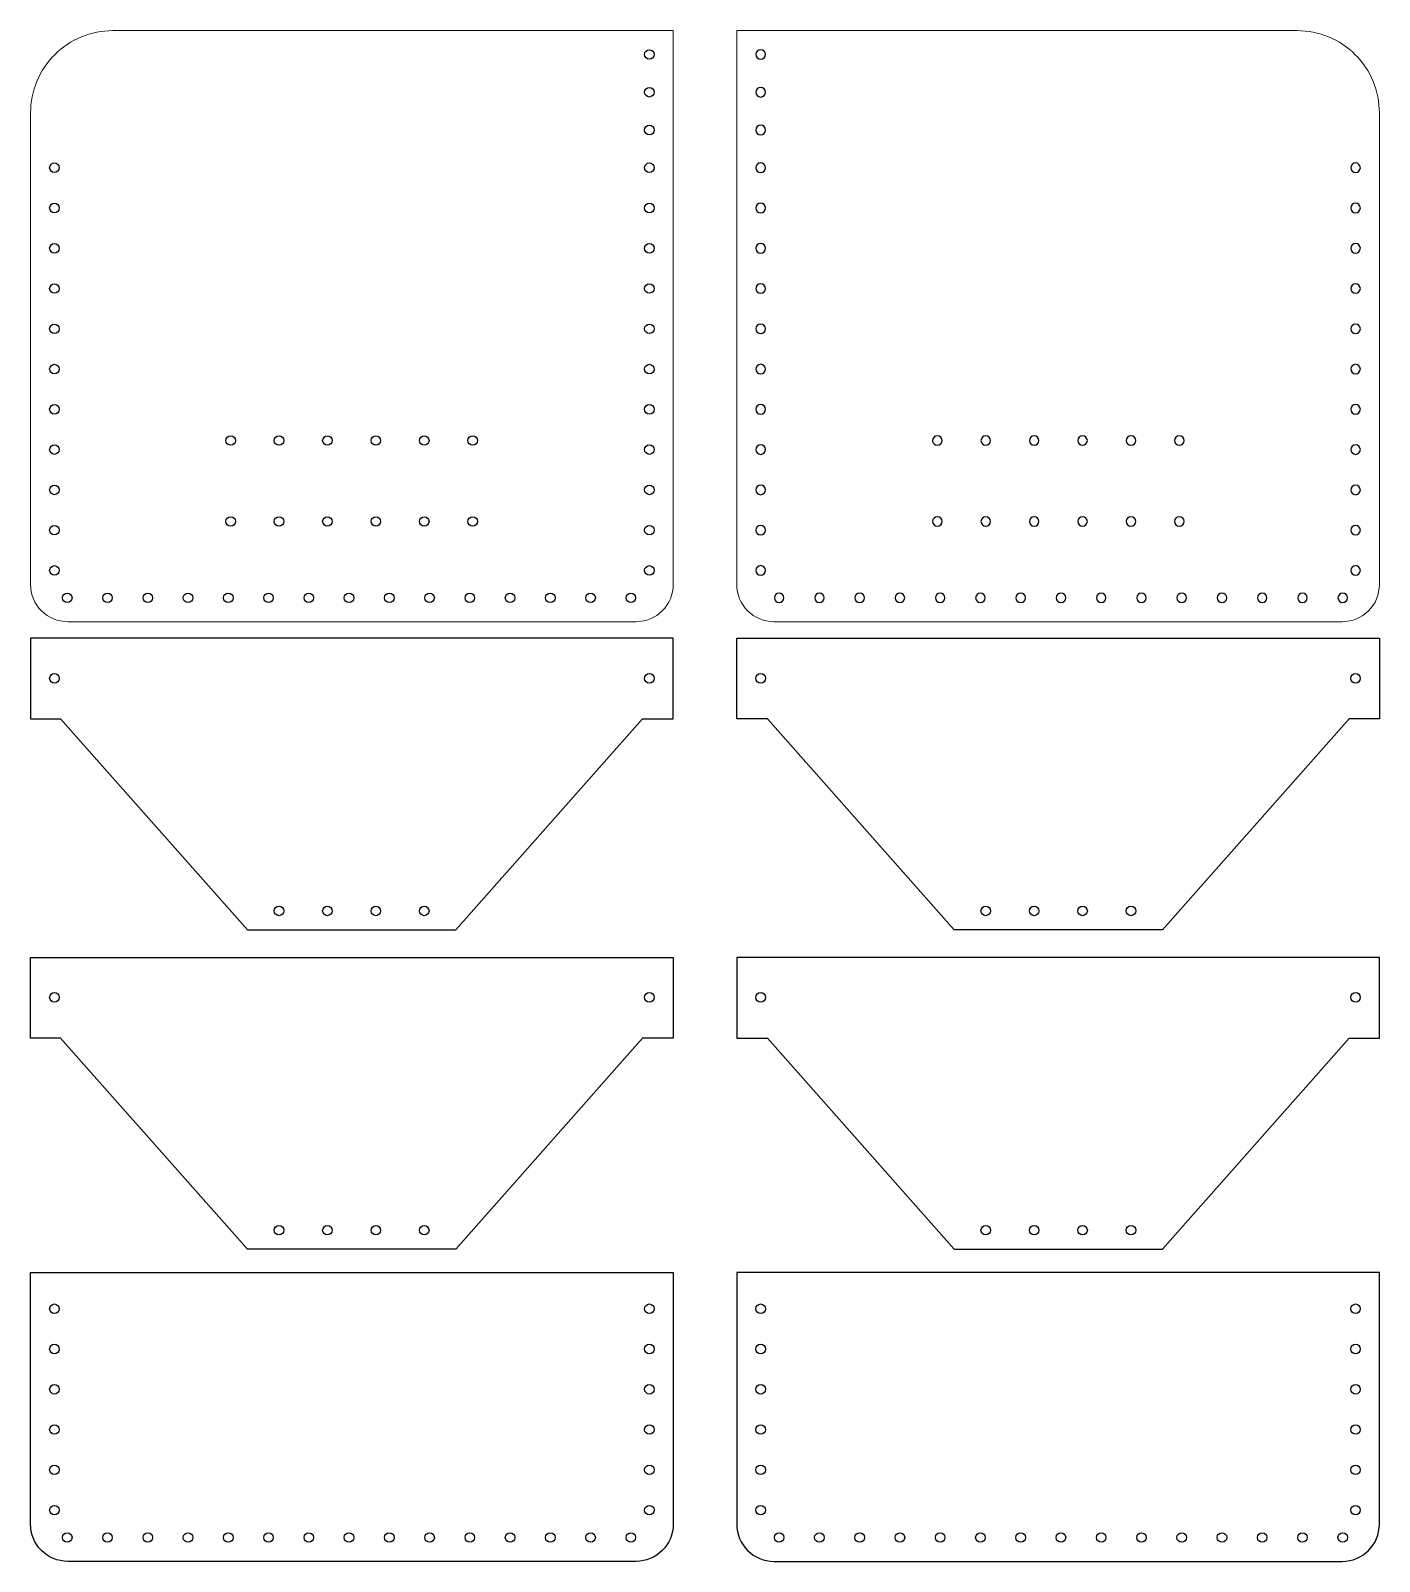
# Model space of a CAD drawing. Header units: millimetres. Extents: x 523 to 735, y -108 to 133.
import ezdxf

# ---------------------------------------------------------------- set-up
doc = ezdxf.new("R2010")
doc.units = ezdxf.units.MM
doc.layers.add('PDF _0', color=7, linetype='Continuous')

# ---------------------------------------------------------------- blocks, each defined once
blk = doc.blocks.new('*U119')
blk.add_circle((0, 0), 0.75)
blk = doc.blocks.new('*U120')
at = {"color": 0, "linetype": 'ByBlock', "lineweight": -2, "transparency": 16777216}
for p, rotation in [((526.27, 111.3), 90), ((619.85, 111.3), 270.0000000000001), ((526.27, 104.97), 90), ((619.85, 104.97), 270.0000000000001), ((526.27, 98.63), 90), ((619.85, 98.63), 270.0000000000001), ((526.27, 92.3), 90), ((619.85, 92.3), 270.0000000000001), ((526.27, 85.97), 90), ((619.85, 85.97), 270.0000000000001), ((526.27, 79.64), 90), ((619.85, 79.64), 270.0000000000001), ((526.27, 73.31), 90), ((619.85, 73.31), 270.0000000000001), ((526.27, 66.98), 90), ((619.85, 66.98), 270.0000000000001), ((526.27, 60.64), 90), ((619.85, 60.64), 270.0000000000001), ((526.27, 54.31), 90), ((619.85, 54.31), 270.0000000000001), ((526.27, 47.98), 90), ((619.85, 47.98), 270.0000000000001), ((528.29, 43.67), 180), ((534.62, 43.67), 180), ((540.96, 43.67), 180), ((547.29, 43.67), 180), ((553.62, 43.67), 180), ((559.95, 43.67), 180), ((566.28, 43.67), 180), ((572.61, 43.67), 180), ((578.95, 43.67), 180), ((585.28, 43.67), 180), ((591.61, 43.67), 180), ((597.94, 43.67), 180), ((604.27, 43.67), 180), ((610.6, 43.67), 180), ((616.94, 43.67), 180)]:
    blk.add_blockref('*U119', p, dxfattribs=dict(at, rotation=rotation))
blk = doc.blocks.new('*U121')
blk.add_circle((0, 0), 0.75)
blk = doc.blocks.new('*U122')
at = {"color": 0, "linetype": 'ByBlock', "lineweight": -2, "transparency": 16777216}
for p in [(553.99, 68.4), (561.6, 68.4), (569.21, 68.4), (576.83, 68.4), (584.44, 68.4), (592.05, 68.4)]:
    blk.add_blockref('*U121', p, dxfattribs=at)
blk = doc.blocks.new('*U127')
blk.add_circle((0, 0), 0.75)
blk = doc.blocks.new('*U129')
at = {"color": 0, "linetype": 'ByBlock', "lineweight": -2, "transparency": 16777216}
for p in [(553.99, 68.4), (561.6, 68.4), (569.21, 68.4), (576.83, 68.4), (584.44, 68.4), (592.05, 68.4)]:
    blk.add_blockref('*U127', p, dxfattribs=at)
blk = doc.blocks.new('*U130')
blk.add_circle((0, 0), 0.75)
blk = doc.blocks.new('*U131')
at = {"color": 0, "linetype": 'ByBlock', "lineweight": -2, "transparency": 16777216, "rotation": 270}
for p in [(619.85, 129.11), (619.85, 123.17), (619.85, 117.23), (619.85, 111.3)]:
    blk.add_blockref('*U130', p, dxfattribs=at)
blk = doc.blocks.new('*U220')
blk.add_circle((0, 0), 0.75)
blk = doc.blocks.new('*U222')
at = {"color": 0, "linetype": 'ByBlock', "lineweight": -2, "transparency": 16777216}
for p, rotation in [((526.27, 111.3), 90), ((619.85, 111.3), 270.0000000000001), ((526.27, 104.97), 90), ((619.85, 104.97), 270.0000000000001), ((526.27, 98.63), 90), ((619.85, 98.63), 270.0000000000001), ((526.27, 92.3), 90), ((619.85, 92.3), 270.0000000000001), ((526.27, 85.97), 90), ((619.85, 85.97), 270.0000000000001), ((526.27, 79.64), 90), ((619.85, 79.64), 270.0000000000001), ((526.27, 73.31), 90), ((619.85, 73.31), 270.0000000000001), ((526.27, 66.98), 90), ((619.85, 66.98), 270.0000000000001), ((526.27, 60.64), 90), ((619.85, 60.64), 270.0000000000001), ((526.27, 54.31), 90), ((619.85, 54.31), 270.0000000000001), ((526.27, 47.98), 90), ((619.85, 47.98), 270.0000000000001), ((528.29, 43.67), 180), ((534.62, 43.67), 180), ((540.96, 43.67), 180), ((547.29, 43.67), 180), ((553.62, 43.67), 180), ((559.95, 43.67), 180), ((566.28, 43.67), 180), ((572.61, 43.67), 180), ((578.95, 43.67), 180), ((585.28, 43.67), 180), ((591.61, 43.67), 180), ((597.94, 43.67), 180), ((604.27, 43.67), 180), ((610.6, 43.67), 180), ((616.94, 43.67), 180)]:
    blk.add_blockref('*U220', p, dxfattribs=dict(at, rotation=rotation))
blk = doc.blocks.new('*U223')
blk.add_circle((0, 0), 0.75)
blk = doc.blocks.new('*U224')
at = {"color": 0, "linetype": 'ByBlock', "lineweight": -2, "transparency": 16777216}
for p in [(553.99, 68.4), (561.6, 68.4), (569.21, 68.4), (576.83, 68.4), (584.44, 68.4), (592.05, 68.4)]:
    blk.add_blockref('*U223', p, dxfattribs=at)
blk = doc.blocks.new('*U225')
blk.add_circle((0, 0), 0.75)
blk = doc.blocks.new('*U226')
at = {"color": 0, "linetype": 'ByBlock', "lineweight": -2, "transparency": 16777216}
for p in [(553.99, 68.4), (561.6, 68.4), (569.21, 68.4), (576.83, 68.4), (584.44, 68.4), (592.05, 68.4)]:
    blk.add_blockref('*U225', p, dxfattribs=at)
blk = doc.blocks.new('*U227')
blk.add_circle((0, 0), 0.75)
blk = doc.blocks.new('*U228')
at = {"color": 0, "linetype": 'ByBlock', "lineweight": -2, "transparency": 16777216, "rotation": 270}
for p in [(619.85, 129.11), (619.85, 123.17), (619.85, 117.23), (619.85, 111.3)]:
    blk.add_blockref('*U227', p, dxfattribs=at)

msp = doc.modelspace()

# ---------------------------------------------------------------- linework, layer by layer
for points in [[(527.25, 24.63), (556.64, -8.56), (589.39, -8.56), (618.78, 24.63), (623.6, 24.63), (623.6, 37.35), (522.52, 37.35), (522.52, 24.63)], [(729.94, 24.63), (700.55, -8.56), (667.8, -8.56), (638.41, 24.63), (633.6, 24.63), (633.6, 37.35), (734.67, 37.35), (734.67, 24.63)], [(556.64, -58.77), (527.25, -25.59), (522.52, -25.59), (522.52, -12.87), (623.6, -12.87), (623.6, -25.59), (618.78, -25.59), (589.39, -58.77)], [(700.55, -58.77), (729.94, -25.59), (734.67, -25.59), (734.67, -12.87), (633.6, -12.87), (633.6, -25.59), (638.41, -25.59), (667.8, -58.77)]]:
    msp.add_lwpolyline(points, close=True)
for points in [[(522.52, -102.01), (522.52, -62.42), (623.6, -62.42), (623.6, -102.01, -0.414214), (617.76, -107.84), (528.36, -107.84, -0.414214)], [(734.67, -102.01), (734.67, -62.42), (633.6, -62.42), (633.6, -102.01, 0.414214), (639.43, -107.84), (728.84, -107.84, 0.414214)]]:
    msp.add_lwpolyline(points, format="xyb", close=True)
for centre in [(526.27, 31.01), (619.85, 31.01), (637.35, 31.01), (730.92, 31.01), (561.6, -5.56), (569.21, -5.56), (576.83, -5.56), (584.44, -5.56), (672.76, -5.56), (680.37, -5.56), (687.99, -5.56), (695.6, -5.56), (526.27, -19.15), (619.85, -19.15), (637.35, -19.15), (730.92, -19.15), (561.6, -55.77), (569.21, -55.77), (576.83, -55.77), (584.44, -55.77), (672.76, -55.77), (680.37, -55.77), (687.99, -55.77), (695.6, -55.77), (526.27, -68.12), (619.85, -68.12), (637.35, -68.12), (730.92, -68.12), (526.27, -74.45), (619.85, -74.45), (637.35, -74.45), (730.92, -74.45), (526.27, -80.78), (619.85, -80.78), (637.35, -80.78), (730.92, -80.78), (526.27, -87.11), (619.85, -87.11), (637.35, -87.11), (730.92, -87.11), (526.27, -93.45), (619.85, -93.45), (637.35, -93.45), (730.92, -93.45), (526.27, -99.78), (619.85, -99.78), (637.35, -99.78), (730.92, -99.78), (528.29, -104.09), (534.62, -104.09), (540.96, -104.09), (547.29, -104.09), (553.62, -104.09), (559.95, -104.09), (566.28, -104.09), (572.61, -104.09), (578.95, -104.09), (585.28, -104.09), (591.61, -104.09), (597.94, -104.09), (604.27, -104.09), (610.6, -104.09), (616.94, -104.09), (640.26, -104.09), (646.59, -104.09), (652.92, -104.09), (659.26, -104.09), (665.59, -104.09), (671.92, -104.09), (678.25, -104.09), (684.58, -104.09), (690.92, -104.09), (697.25, -104.09), (703.58, -104.09), (709.91, -104.09), (716.24, -104.09), (722.57, -104.09), (728.91, -104.09)]:
    msp.add_circle(centre, 0.75)
at = {"layer": 'PDF _0', "lineweight": 20}
for points in [[(522.52, 119.93), (522.52, 45.75, 0.414214), (528.36, 39.92), (617.76, 39.92, 0.414214), (623.6, 45.75), (623.6, 132.86), (535.46, 132.86, 0.414214)], [(734.67, 119.93), (734.67, 45.75, -0.414214), (728.84, 39.92), (639.43, 39.92, -0.414214), (633.6, 45.75), (633.6, 132.86), (721.74, 132.86, -0.414214)]]:
    msp.add_lwpolyline(points, format="xyb", close=True, dxfattribs=at)

# ---------------------------------------------------------------- block references
for name, p in [('*U131', (0, 0)), ('*U120', (0, 0)), ('*U122', (0, 0)), ('*U129', (0, -12.72))]:
    msp.add_blockref(name, p)
at = {"xscale": -1}
for name, p in [('*U228', (1257.2, 0)), ('*U222', (1257.2, 0)), ('*U224', (1257.2, 0)), ('*U226', (1257.2, -12.72))]:
    msp.add_blockref(name, p, dxfattribs=at)

doc.saveas('drawing.dxf')
